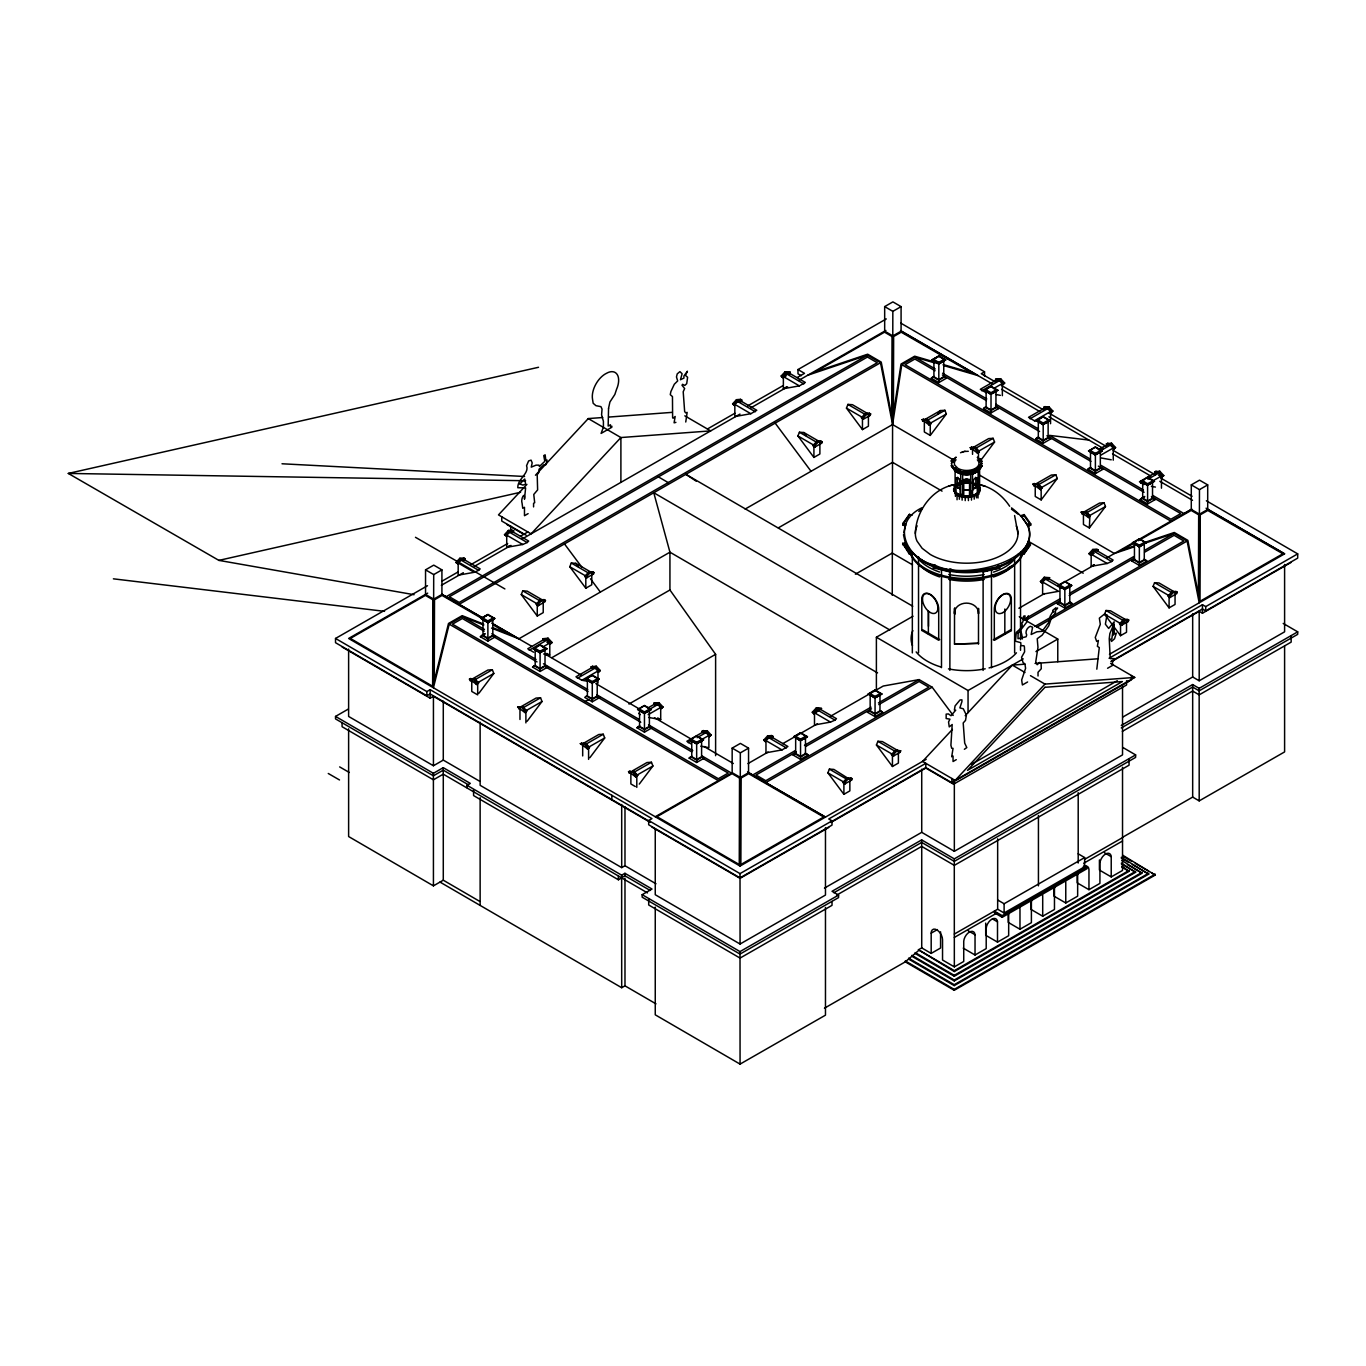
<?xml version="1.0" encoding="UTF-8"?>
<svg xmlns="http://www.w3.org/2000/svg" width="1366" height="1366" viewBox="0 0 1366 1366"><rect width="100%" height="100%" fill="white"/><g stroke="black" fill="none" stroke-linecap="round" stroke-linejoin="round"><path stroke-width="1.5" d="M978.978 477.161L978.995 472.448L978.995 473.848M487.884 641.098L487.884 638.707L482.027 635.31L480.371 636.744L487.884 641.098L495.448 636.778L493.792 635.327L487.884 638.707M540.082 671.457L540.082 669.05L534.226 665.652L532.569 667.086L540.082 671.457L547.629 667.12L545.973 665.669L540.082 669.05M592.263 701.8L592.263 699.392L586.424 695.994L584.75 697.428L592.263 701.8L599.828 697.463L598.171 696.011L592.263 699.392M644.462 732.142L644.462 729.751L638.605 726.336L636.949 727.771L644.462 732.142L652.026 727.805L650.353 726.37L644.462 729.751M696.643 762.484L696.66 760.094L690.803 756.679L689.147 758.113L696.643 762.484L704.207 758.147L702.551 756.713L696.66 760.094M427.695 593.134L348.62 638.468L740.065 866.061L740.338 752.854L732.159 748.107L740.389 743.394L748.551 748.141L748.551 772.712L825.474 817.09L765.558 782.479M800.544 759.359L800.544 756.969L794.688 753.554L793.031 754.988L800.544 759.359L808.109 755.022L806.452 753.588L800.544 756.969M875.043 716.638L875.043 714.247L869.186 710.849L867.53 712.284L875.043 716.638L882.607 712.301L880.95 710.866L875.043 714.247M938.818 382.582L938.818 380.175L932.961 376.777L931.305 378.211L938.818 382.582L946.365 378.245L944.709 376.794L938.818 380.175M990.999 412.925L991.016 410.517L985.159 407.119L983.503 408.554L990.999 412.925L998.563 408.588L996.907 407.136L991.016 410.517M1043.197 443.267L1043.197 440.876L1037.34 437.462L1035.684 438.896L1043.197 443.267L1050.761 438.93L1049.105 437.496L1043.197 440.876M1064.831 608.109L1064.831 605.719L1058.992 602.321L1057.318 603.755L1064.831 608.109L1072.395 603.789L1070.739 602.338L1064.831 605.719M1095.395 473.609L1095.395 471.219L1089.539 467.804L1087.882 469.238L1095.395 473.609L1102.943 469.272L1098.366 466.13M1139.329 565.404L1139.346 563.014L1133.49 559.599L1131.833 561.033L1139.329 565.404L1146.894 561.067L1145.237 559.633L1139.346 563.014M1147.577 503.952L1147.594 501.561L1141.737 498.146L1140.081 499.58L1147.577 503.952L1155.141 499.615L1153.485 498.18L1147.594 501.561M487.884 622.435L487.884 620.915L493.211 617.859L494.782 618.474L487.884 622.435L481.037 618.439L487.935 614.495L494.782 618.474M540.082 652.777L540.082 651.258L545.393 648.218L546.981 648.816L540.082 652.777L533.218 648.799L540.116 644.837L546.981 648.816M592.263 683.12L592.281 681.6L597.591 678.56L599.179 679.158L592.263 683.12L585.416 679.141L592.315 675.18L599.179 679.158M644.462 713.462L651.36 709.5L644.513 705.522L637.598 709.483L644.462 713.462L644.462 711.942L595.832 683.581M691.384 739.228L689.796 739.826L696.66 743.804L696.66 742.284L654.502 717.679M800.544 740.679L800.544 739.16L805.872 736.12L807.443 736.718L800.544 740.679L793.697 736.701L800.596 732.739L807.443 736.718M875.043 697.975L875.06 696.455L880.37 693.399L881.941 694.013L875.043 697.975L868.195 693.979L875.094 690.018L881.941 694.013M938.818 363.902L938.818 362.383L944.128 359.343L945.716 359.941L938.818 363.902L931.953 359.924L938.869 355.963L945.716 359.941M990.999 394.245L991.016 392.725L996.326 389.686L997.914 390.283L990.999 394.245L984.152 390.266L991.05 386.305L997.914 390.283M1043.197 424.587L1043.197 423.067L1048.525 420.028L1050.095 420.626L1043.197 424.587L1036.35 420.608L1043.248 416.647L1050.095 420.626M1071.747 585.485L1070.159 584.887L1064.848 587.926L1064.831 589.446L1071.747 585.485L1064.882 581.506L1057.984 585.468L1064.848 589.753L1064.848 605.172L1069.783 602.338L1069.783 586.919L1071.081 585.485L1064.882 581.506M1095.395 454.929L1095.395 453.41L1100.706 450.37L1102.294 450.968L1095.395 454.929L1088.531 450.951L1095.447 446.989L1102.294 450.968M1139.329 546.724L1139.346 545.205L1144.657 542.165L1146.245 542.78L1139.329 546.724L1132.482 542.746L1139.381 538.785L1146.245 542.78M1147.577 485.272L1147.594 483.752L1142.318 480.695L1140.73 481.293L1147.577 485.272L1154.492 481.327L1147.628 477.332L1141.378 481.293L1147.594 485.579L1147.594 500.998L1152.528 498.18L1152.528 482.744L1153.826 481.31L1147.628 477.639M954.493 644.069L978.5 643.318L954.493 644.069L954.527 608.331L954.493 613.675A12.038 9.835 0.3 0 1 966.479 603.123A12.038 9.835 0.3 0 1 978.483 613.727L978.517 608.382L978.483 644.12M964.055 480.047A2.886 2.356 0.3 0 0 963.747 481.31L963.747 482.591A2.886 2.356 0.3 0 1 966.616 480.047A2.886 2.356 0.3 0 1 969.501 482.591M963.747 496.2L963.747 481.31M970.885 483.274L963.815 483.257L963.833 481.976M969.501 496.2L969.587 479.381M969.587 483.274L969.518 481.31A2.886 2.356 0.3 0 0 969.211 480.064M970.731 471.799L970.611 496.217C976.007 497.48 983.093 489.831 978.773 485.647M978.978 491.419L978.978 466.216M979.593 492.05L979.593 467.326A12.926 7.462 0 0 1 969.962 474.531A12.926 7.462 0 0 1 955.449 471.031M487.935 614.495L481.037 618.439M540.116 645.213L546.332 648.816L545.017 650.25L545.017 665.669L540.082 668.503L540.082 653.085L533.884 648.799L540.116 644.837M592.315 675.555L598.513 679.158L597.215 680.592L597.215 696.011L592.281 698.846L592.281 683.427L586.065 679.141L592.315 675.18M644.513 705.898L650.711 709.5L649.396 710.935L649.396 726.353L644.462 729.188L644.462 713.769L638.264 709.483L644.513 705.522M696.694 736.24L702.892 739.843L701.595 741.277L701.595 756.713L696.66 759.53L696.66 744.111L690.445 739.826L696.694 735.864L703.558 739.843L696.66 743.804M800.596 732.739L794.346 736.701L800.544 740.987L800.544 756.405L805.479 753.571L805.479 738.152L806.794 736.718L800.596 733.115M875.094 690.342L881.292 694.013L879.977 695.448L879.977 710.866L875.06 713.701L875.06 698.265L868.844 693.979L875.094 690.018M931.953 359.924L938.869 355.963M991.05 386.612L997.248 390.283L995.951 391.718L995.951 407.136L991.016 409.971L991.016 394.552L984.801 390.266L991.05 386.305M1043.248 416.954L1049.447 420.626L1048.132 422.06L1048.132 437.479L1043.197 440.313L1043.197 424.894L1036.999 420.608L1043.248 416.647M1095.43 447.297L1101.645 450.968L1100.33 452.402L1100.33 467.838L1095.395 470.655L1095.395 455.237L1089.197 450.951L1095.447 446.989M1139.381 538.785L1145.579 542.78L1139.346 547.032L1133.131 542.746L1139.346 546.349L1139.346 562.45L1144.281 559.633L1144.281 544.214M1011.489 507.862C1070.859 552.632 968.972 583.521 934.89 565.097L933.354 567.897L934.788 567.471L934.89 565.097C905.692 559.292 890.222 522.615 922.152 507.691M980.549 464.15A13.882 8.008 0 0 1 970.219 471.868L974.573 471.629L973.565 470.86L977.356 469.887L982 465.772L980.412 468.282L978.671 467.94L970.219 471.646L970.731 472.551L958.676 471.594L951.299 465.704L952.87 468.231L955.893 468.35M959.017 471.492L962.996 471.902M962.501 472.534L958.676 471.287M955.893 471.15L959.957 473.507L959.957 470.724L961.015 471.902M960.742 471.168L960.622 496.046L961.527 496.592L962.637 496.2L962.637 471.629M1096.813 669.186L1099.288 647.604L1097.376 646.306L1098.384 640.483L1096.693 641.457L1095.259 637.461L1100.313 624.33L1099.34 618.149L1104.172 614.307L1107.006 614.854L1105.384 624.194L1108.663 628.428L1114.178 621.837L1111.839 638.895L1110.575 639.151L1111.514 641.422L1114.519 638.776L1116.329 633.124L1114.485 634.165L1113.649 624.723L1109.858 633.585L1109.243 638.725L1110.216 658.617L1114.451 658.617L1112.539 661.793L1112.539 665.413L1107.57 668.264M935.266 363.1L914.913 357.141L901.782 364.671L892.579 424.553L892.254 595.286M915.34 533.457C916.023 511.191 931.527 489.216 953.912 484.725L948.636 486.006M1027.608 681.976L1022.4 684.964L1021.666 679.995L1025.593 668.315L1024.893 663.774L1023.1 662.715L1021.563 657.251L1024.602 651.838L1024.432 646.955L1024.005 645.776L1020.983 645.589L1020.743 642.652L1015.399 641.2L1016.338 632.356L1020.743 628.394L1022.263 625.338L1021.836 623.05C1024.551 621.94 1021.7 614.837 1025.098 615.929L1024.398 619.566L1025.866 619.379L1028.41 615.827L1026.737 622.145L1018.131 633.38L1018.131 632.475L1018.012 638.707L1026.139 636.778L1026.703 634.951C1024.722 631.98 1027.198 627.472 1030.305 626.277L1032.594 627.233L1031.159 634.49L1036.845 631.809L1042.19 631.297L1049.003 621.991L1050.181 616.22L1052.657 611.917L1053.749 612.088L1052.674 610.397L1055.867 607.836L1055.611 609.219L1057.643 608.058L1055.013 611.2L1055.696 612.122L1050.813 619.737L1048.764 625.816L1042.156 635.139L1037.221 638.707L1037.972 647.364L1035.752 661.81L1037.204 664.713L1039.646 662.442L1041.114 663.722L1041.268 668.759L1038.023 672.294L1038.023 675.999M903.933 532.842L905.709 523.998L902.755 523.537L902.755 524.834L905.453 526.183L905.709 525.295L902.755 524.834L909.432 514.333L912.061 515.221M951.504 463.637L952.034 461.059L955.978 457.149M980.549 463.928L980.071 466.011L982 466.079L980.122 466.25L978.722 468.179L980.412 468.282L982 465.772M980.412 467.975L981.83 463.398M911.839 552.974L909.193 553.862L909.193 552.564L911.839 551.693L911.6 553.998L909.193 553.862L902.636 543.344L905.59 542.883L905.59 544.163C924.884 573.652 967.145 575.257 998.068 566.497C1015.928 561.409 1035.94 544.641 1027.744 524.254L1030.698 523.793L1030.698 525.09L1027.983 526.439M905.351 545.188L905.59 544.163L902.636 544.624L905.351 545.188L910.559 552.53M974.573 471.321C967.008 473.217 956.729 473.148 952 465.908L952 465.601M953.451 468.265L954.049 467.855M483.769 625.03L462.34 616.612L449.209 624.142L433.432 687.781L433.705 574.591L425.543 569.844L433.756 565.131L441.918 569.878L441.918 594.432L482.215 617.688M951.982 461.588L951.334 460.957L953.212 462.015M543.685 601.023L544.129 599.623L545.444 600.391L545 601.774L538.119 605.719L536.24 604.148L540.287 599.845L544.129 599.623M592.673 571.808L592.229 573.191L593.527 573.942L593.971 572.559L592.673 571.808L588.831 572.013L584.785 576.315L586.646 577.886L593.527 573.942M820.795 441.013L820.351 442.396L821.649 443.165L822.093 441.781L820.795 441.013L816.953 441.218L812.907 445.538L814.768 447.109L821.649 443.165M869.732 415.588L868.417 414.837L869.322 413.181L870.637 413.949L870.193 415.332L863.312 419.277L861.434 417.706L865.481 413.403L869.322 413.181M850.762 777.903L850.318 779.286L851.616 780.037L852.06 778.654L850.762 777.903L846.92 778.108L842.873 782.428L844.734 783.982L851.616 780.037M900.604 750.822L900.16 752.222L893.279 756.166L891.417 754.595L895.464 750.275L900.604 750.822L895.464 750.275M1128.282 621.428L1128.726 620.044L1127.411 619.276L1123.586 619.498L1119.539 623.801L1121.401 625.372L1128.282 621.428L1126.967 620.676M1175.511 592.844L1175.955 591.461L1177.253 592.212L1176.809 593.595L1169.928 597.54L1168.067 595.969L1172.113 591.666L1175.955 591.461M463.859 557.96L463.296 559.411L464.594 560.162L465.157 558.711L463.859 557.96L459.813 558.284L455.971 562.468L458.173 563.851L455.971 562.468M513.138 532.347L513.701 530.879L512.387 530.128L508.34 530.452L504.498 534.652L506.718 536.018L504.498 534.652M739.945 400.801L740.509 399.333L741.806 400.101L741.26 401.553L737.811 401.553L734.84 404.404L734.84 416.579L750.839 413.71L756.798 410.295L740.799 400.989M789.326 373.157L805.342 382.463L799.366 385.878L783.367 388.747L783.367 376.572L786.355 373.738L789.787 373.721L790.351 372.269L785.006 371.842L781.164 376.026L782.906 377.665L786.355 375.701M771.073 737.008L771.636 735.557L772.934 736.325L772.388 737.777L768.938 737.777L765.967 740.628L765.967 752.803L781.967 749.934L787.926 746.502L771.927 737.213M821.478 708.493L814.034 713.889L812.292 712.249L816.134 708.066L821.478 708.493L816.134 708.066M1040.858 582.343L1042.617 582.838L1040.414 581.472L1044.239 577.272L1049.6 577.698L1049.037 579.167L1045.605 579.167L1042.617 582.001L1042.617 594.176L1058.616 591.307L1042.617 582.001M1097.581 551.335L1098.127 549.883L1096.83 549.115L1092.783 549.456L1088.941 553.64L1090.7 555.279L1094.132 553.298M543.224 601.279L543.224 612.617L537.265 616.032L521.266 594.569L522.751 590.846L527.225 591.154L543.224 600.442M591.768 575.342L591.768 584.785L585.809 588.217L569.793 566.736L571.295 563.031L575.769 563.321L591.768 572.627M821.188 443.421L819.89 442.669L819.89 454.007L813.914 457.422L797.915 435.942L799.417 432.237L803.874 432.527L819.89 441.833M846.459 408.127L847.945 404.404L852.418 404.695L868.417 414L868.417 426.175L862.458 429.59L846.459 408.127L862.458 417.433L862.458 429.59M849.857 781.437L849.857 790.897L843.898 794.312L827.898 772.832L829.384 769.126L833.858 769.417L851.172 780.31M899.699 752.478L898.401 751.727L898.401 763.065L892.442 766.48L876.426 744.999L877.928 741.294L882.402 741.584L898.401 750.89M1127.821 621.701L1126.523 620.932L1126.523 632.27L1120.547 635.685L1104.548 614.222L1106.033 610.5L1110.507 610.807L1124.73 619.071M1175.05 593.1L1175.05 604.438L1169.091 607.87L1153.092 586.39L1154.577 582.684L1159.051 582.975L1175.05 592.281M934.89 566.378L933.354 567.897L949.302 571.756L950.104 568.768L949.865 670.365M476.836 684.571L473.456 679.483L469.443 679.141L476.836 684.571L478.595 682.932L474.77 678.731L469.443 679.141M525.039 712.591L526.781 710.969L522.973 706.751L517.646 707.161L525.039 712.591L526.781 710.969M587.739 749.046L584.375 743.975L580.345 743.616L587.739 749.046L589.497 747.424L585.69 743.206L580.345 743.616M635.941 777.066L632.578 771.995L628.548 771.636L635.941 777.066L637.7 775.444L633.892 771.244L628.548 771.636M929.392 425.099L926.028 420.011L922.016 419.669L929.392 425.099L931.151 423.477L927.343 419.26L922.016 419.669M977.595 453.119L979.354 451.497L975.546 447.28L970.219 447.689L977.595 453.119L979.354 451.497M1040.311 489.574L1036.948 484.503L1032.918 484.145L1040.311 489.574L1042.07 487.952L1038.245 483.752L1032.918 484.145M1088.514 517.594L1090.256 515.972L1086.448 511.772L1081.121 512.182L1088.514 517.594L1090.256 515.972M960.639 495.892L954.083 491.436M546.827 642.088L550.242 644.086L550.788 643.266L546.776 638.947L542.968 638.725L543.412 640.108L546.827 640.125L549.781 642.976L549.781 655.151L543.736 654.058M550.242 644.086L552.103 642.515L548.09 638.195L542.968 638.725M591.171 666.745L596.293 666.215L600.306 670.535L598.445 672.106L598.991 671.287L594.978 666.967L591.171 666.745L591.615 668.128L595.03 668.145L597.984 670.996L597.984 683.171M598.445 672.106L600.306 670.535M653.87 703.2L658.993 702.67L663.022 706.99L661.144 708.561L661.707 707.759L657.678 703.422L653.87 703.2L654.314 704.583L657.729 704.6L660.7 707.468L660.7 719.626L648.611 717.44M661.144 708.561L663.022 706.99M702.073 731.22L707.195 730.69L711.225 735.028L709.347 736.581L709.91 735.779L705.88 731.442L702.073 731.22L702.517 732.603L705.932 732.637L708.886 735.489L708.886 747.663L700.826 746.195M709.347 736.581L711.225 735.028M995.541 379.253L1000.663 378.724L1004.676 383.043L1002.815 384.614L1003.361 383.795L999.349 379.475L995.541 379.253L995.968 380.636L999.4 380.653L1002.354 383.505L1002.354 395.679M1002.815 384.614L1004.676 383.043M1043.726 407.273L1048.866 406.744L1052.879 411.064L1051 412.634L1051.564 411.815L1047.551 407.495L1043.726 407.273L1044.17 408.656L1047.585 408.673L1050.556 411.542L1050.556 423.699M1051 412.634L1052.879 411.064M1106.443 443.728L1111.565 443.199L1115.578 447.536L1113.717 449.09L1114.263 448.287L1110.251 443.95L1106.443 443.728L1106.887 445.111L1110.302 445.145L1113.256 447.997L1113.256 460.171M1113.717 449.09L1115.578 447.536M1158.505 475.129L1161.92 477.11L1162.466 476.307L1158.453 471.97L1154.646 471.748L1155.09 473.148L1158.505 473.165L1161.459 476.017L1161.459 488.191M1161.92 477.11L1163.781 475.556L1159.768 471.219L1154.646 471.748M951.402 569.144L949.302 571.756L950.104 570.049L950.002 571.159L934.788 567.471M902.755 523.537L909.432 514.333M951.334 460.957C951.812 457.917 954.646 459.932 952.922 458.737M954.663 459.864L952.922 459.061L951.334 461.264L955.978 457.456M1022.571 552.752L1030.579 543.6L1027.625 543.139L1027.881 545.427M1018.438 553.828L1023.902 554.084L1030.579 543.6M478.937 693.245L493.809 673.472L492.341 669.767L487.884 670.04L471.765 679.278L471.765 691.452L477.69 694.884L477.69 682.71L474.736 679.858L492.341 669.767M527.122 721.265L542.012 701.509L540.543 697.787L536.087 698.06L519.968 707.298M589.839 757.72L604.711 737.964L603.26 734.242L598.786 734.515L582.684 743.753M639.271 784.101L652.914 765.985L651.445 762.262L646.989 762.535L632.663 770.748M937.981 413.864L940.457 410.568L944.913 410.295L946.365 414L930.263 435.413L924.338 431.98L924.338 420.643L923.023 421.394M979.695 461.793L994.568 442.038L993.116 438.315L988.66 438.588L972.541 447.826M1033.925 485.869L1035.24 485.118L1035.24 496.456L1041.165 499.905L1057.284 478.493L1055.816 474.77L1051.359 475.044L1035.24 484.281M1081.667 513.633L1083.443 513.138L1083.443 524.476L1089.368 527.925L1105.487 506.513L1104.018 502.79L1099.562 503.064L1083.443 512.301L1086.414 512.899L1089.368 515.75L1105.487 506.513M465.157 558.711L461.11 559.035L457.269 563.236L457.712 564.107M513.701 530.879L509.655 531.22L505.813 535.404L506.257 536.292M492.819 619.908L494.133 618.474L487.935 614.871L481.686 618.457L487.884 622.742L487.884 638.161L492.819 635.327L492.819 619.908L487.884 622.742L481.686 618.457M732.62 403.858L734.379 405.497L732.62 403.858L736.462 399.675L740.509 399.333M741.806 400.101L737.76 400.426L733.935 404.626L734.379 405.497M782.906 377.665L782.462 376.794L786.304 372.594L790.351 372.269M938.852 356.338L932.619 359.924L938.818 364.21L945.067 359.941L938.852 356.27M763.748 740.082L765.506 741.721L763.748 740.082L767.59 735.898L771.636 735.557M772.934 736.325L768.887 736.65L765.062 740.833L765.506 741.721M817.431 708.817L813.59 713.018L814.034 713.889M1042.156 583.111L1041.712 582.223L1045.553 578.04L1049.6 577.698M1098.127 549.883L1094.081 550.208L1090.256 554.391L1090.7 555.279M526.917 484.384L498.488 514.897L531.101 533.85L620.898 437.547L710.679 430.888L684.81 415.845M535.455 475.231L588.268 418.577L602.73 417.518M952.409 729.41L922.545 761.425L955.158 780.396L1134.753 677.434L1110.609 663.398M965.199 715.682L1012.343 665.122L1024.722 664.2M955.158 780.396L1044.956 684.093L1134.753 677.434M545.444 600.391L541.602 600.596L537.555 604.916L538.119 605.719M584.785 576.315L586.082 577.084L590.129 572.764L593.971 572.559M822.093 441.781L818.251 441.986L814.204 446.289L814.768 447.109M861.434 417.706L862.749 418.474L866.795 414.154L870.637 413.949M852.06 778.654L848.235 778.859L844.188 783.179L844.734 783.982M891.417 754.595L892.715 755.347L896.762 751.044M1128.726 620.044L1124.884 620.249L1120.837 624.569L1121.401 625.372M1177.253 592.212L1173.428 592.417L1169.381 596.737L1169.928 597.54M962.125 500.144L962.125 496.541L971.482 496.49L978.005 492.614M478.646 570.339L480.149 568.905L464.133 559.599L461.162 560.18L458.173 563.014L458.173 575.188L474.173 572.32L478.646 570.339L461.162 560.18M527.191 542.524L528.676 541.073L512.677 531.767L509.689 532.347L506.718 535.182L506.718 547.356L522.717 544.488L527.191 542.524L509.689 532.347M834.967 720.121L836.47 718.687L820.454 709.381L817.483 709.944L814.495 712.796L814.495 724.97L830.494 722.102L834.967 720.121L817.483 709.944M1111.634 561.511L1113.119 560.06L1097.12 550.771L1094.132 551.335L1091.161 554.186L1091.161 566.344L1107.16 563.492L1111.634 561.511L1094.132 551.335M585.809 588.217L585.809 576.042L588.78 573.191L571.295 563.031M813.914 457.422L813.914 445.248L816.902 442.413L799.417 432.237M862.458 417.433L865.446 414.581L868.417 414M843.898 794.312L843.898 782.137L846.886 779.286L849.857 778.722M1120.547 635.685L1120.547 623.528L1123.535 620.676L1106.033 610.5M1169.091 607.87L1169.091 595.696L1172.079 592.844L1154.577 582.684M918.789 511.482L922.152 508.972M979.763 467.77L974.231 471.526M981.83 463.706C980.378 458.105 981.13 460.325 977.424 457.2M1191.852 509.108L1184.015 513.599L1152.682 495.38M901.082 331.204L892.835 335.916L884.673 331.17L884.673 306.599L892.903 301.886L901.082 306.633L901.082 331.204L977.971 375.582L943.394 365.473M528.113 513.633L524.476 515.716L524.476 507.298L522.751 508.289L522.068 503.132C520.412 498.863 525.329 490.531 524.476 499.188L525.62 487.918L517.799 487.713C517.407 479.005 529.496 473.524 526.559 465.738L528.608 460.94L531.067 460.137L532.194 462.852L531.254 467.121L536.087 465.14L539.007 465.157L539.399 466.472L544.812 461.332L543.753 455.612L545.136 454.81L545.837 460.342L547.015 459.949L546.161 464.525L543.788 464.816L538.972 469.323L539.16 471.816L537.197 474.736L537.623 489.916L533.764 494.458L534.687 502.671L533.577 503.303L533.577 506.906M433.705 574.591L441.918 569.878M884.673 306.599L892.835 311.363L901.082 306.633M781.608 376.914L783.367 377.409M801.244 375.701L797.983 373.806L797.983 369.554L886.278 318.927M650.148 821.82L430.153 693.928L426.858 695.806L335.524 642.703L335.524 638.451L427.507 585.724M441.764 581.318L458.242 571.859M471.065 564.517L507.691 543.514M520.514 536.155L527.839 531.955M707.417 428.992L734.891 413.249M747.714 405.89L782.513 385.946M797.181 377.545L804.506 373.345L797.983 369.554M506.718 547.356L509.689 545.649M783.367 388.747L786.355 387.039M441.355 585.314L463.33 572.713M474.326 566.412L510.952 545.41M521.949 539.109L739.996 414.086M750.976 407.785L787.619 386.783M798.598 380.482L885.902 330.435M441.918 594.432L433.705 599.145L425.543 594.398L425.543 569.844M953.075 459.727L892.579 424.553L880.507 362.741L867.461 355.16L446.101 596.737L441.85 594.21M880.507 362.741L459.147 604.318L445.367 596.327M487.884 622.059L494.133 618.474M932.619 359.924L938.818 363.527L945.067 359.941M468.521 784.852L443.25 770.151L433.398 775.803L335.524 718.909L335.524 716.416L348.296 709.091M482.027 635.31L484.981 633.619M480.371 636.744L484.913 634.131M931.305 378.211L934.327 376.47M585.348 577.135L587.107 577.63M933.917 361.358L933.917 376.777L938.818 379.628L943.752 376.794L943.752 361.375M335.524 638.451L426.858 691.555L430.153 689.676L651.958 818.627L648.679 820.505L648.679 824.774L740.013 877.877L831.996 825.132L831.996 820.881L828.735 818.985L925.807 763.338L925.807 767.59L951.897 782.752L1131.475 679.79L1131.475 675.538M491.572 628.104L518.841 638.827L669.938 552.188L877.553 672.892M745.136 509.074L892.579 424.553L892.835 311.363M984.545 376.077L984.545 371.808L981.266 373.703L995.934 382.224M342.081 646.972L430.153 698.18L433.432 696.301L649.772 822.076M924.338 419.806L940.457 410.568M470.006 680.592L471.765 680.114L470.45 680.866M922.562 421.121L923.877 420.369L923.331 418.918M473.456 679.483L474.77 678.731M926.028 420.011L927.343 419.26M543.856 639.544L527.754 648.782L533.662 652.214M996.429 380.072L980.31 389.31L986.235 392.759M543.412 640.108L544.727 639.356M944.913 410.295L927.292 420.387L930.263 423.255L930.263 435.413M546.776 638.947L548.09 638.195M999.349 379.475L1000.663 378.724M529.205 650.233L546.827 640.125M981.778 390.761L999.4 380.653M477.69 682.71L493.809 673.472M930.263 423.255L946.365 414M476.375 684.298L478.595 682.932M928.948 424.826L931.151 423.477M542.626 647.091L549.781 642.976M993.406 388.644L1002.354 383.505M549.781 643.813L552.103 642.515M533.884 648.799L540.082 652.402L546.332 648.816M984.801 390.266L991.016 393.869L997.248 390.283M545.017 650.25L540.082 652.402M995.951 391.718L991.016 393.869M532.569 667.086L535.592 665.344M983.503 408.554L986.525 406.812M552.018 657.592L669.938 589.992L669.938 552.188L653.768 492.733L889.864 629.999M778.33 527.857L892.579 462.34L942.062 491.128M970.765 449.141L972.08 448.39L971.533 446.938M518.653 708.886L519.968 708.134L519.968 719.472M971.226 449.414L972.541 448.663L972.541 454.332M517.646 707.161L522.973 706.751M970.219 447.689L975.546 447.28M592.059 667.564L575.957 676.802L581.865 680.251L587.909 681.344M1044.631 408.093L1028.513 417.33L1034.438 420.779L1038.467 421.513M522.922 707.878L540.543 697.787M993.116 438.315L975.495 448.424L978.466 451.275L978.466 457.764M594.978 666.967L596.293 666.215M1047.551 407.495L1048.866 406.744M577.408 678.253L595.03 668.145M1029.981 418.781L1047.585 408.673M542.012 701.509L525.893 710.747L525.893 722.904M978.466 451.275L994.568 442.038M524.578 712.318L526.354 711.84M977.151 452.863L978.91 452.368M581.865 680.251L597.984 670.996M1034.438 420.779L1050.556 411.542M348.62 649.089L348.62 716.45L433.432 765.745L443.284 760.094L479.756 781.301M335.524 716.416L433.398 773.31L443.25 767.658L470.314 783.401L467.035 785.279L467.035 787.772M586.065 679.141L592.263 682.744L598.513 679.158M1036.999 420.608L1043.197 424.211L1049.447 420.626M597.215 680.592L592.263 682.744M1048.132 422.06L1043.197 424.211M955.893 486.603L956.132 492.785L960.196 495.141L960.196 488.823L955.893 486.603L955.893 479.312L957.481 478.407A2.886 1.656 60.2 0 1 957.686 477.28M647.501 892.903L443.267 774.163L433.415 779.815L342.081 726.712L342.081 722.819M972.507 495.756L972.507 471.202L973.309 470.741L973.309 473.541L977.39 471.185L977.39 468.401L979.2 467.872M959.957 488.96L959.957 481.669L961.527 480.764M1035.684 438.896L1038.706 437.171M957.31 484.435L960.827 482.42M957.549 484.571L960.264 483.001L960.264 478.8M956.593 486.655L961.596 483.786L960.025 482.864M585.399 701.441L588.695 699.546M959.957 495.277L961.527 494.372M973.07 488.857C983.896 483.342 966.974 489.813 973.309 495.312M628.941 704.036L715.613 654.331L669.938 589.992M855.372 574.215L892.254 553.059L912.471 564.807M1033.481 485.613L1034.796 484.845L1034.233 483.393M584.375 743.975L585.69 743.206M1036.948 484.503L1038.245 483.752M647.604 708.134L654.775 704.019M1098.384 449.687L1107.348 444.548M654.314 704.583L655.629 703.832M603.26 734.242L585.638 744.35L588.592 747.202L588.592 759.376M1055.816 474.77L1038.211 484.879L1041.165 487.73L1041.165 499.905M657.678 703.422L658.993 702.67M1110.251 443.95L1111.565 443.199M644.462 711.942L649.789 708.903L651.36 709.5M648.918 709.654L657.729 704.6M1099.732 451.19L1110.302 445.145M638.264 709.483L644.462 713.086L650.711 709.5M1089.197 450.951L1095.395 454.554L1101.645 450.968M649.396 710.935L644.462 713.086M1100.33 452.402L1095.395 454.554M588.592 747.202L604.711 737.964M1041.165 487.73L1057.284 478.493M587.278 748.79L589.497 747.424M1039.85 489.318L1042.07 487.952M648.15 714.657L660.7 707.468M1100.723 455.185L1113.256 447.997M636.949 727.771L639.971 726.046M1087.882 469.238L1090.905 467.514M1095.395 471.219L1101.286 467.838M629.111 773.105L630.426 772.353L629.863 770.885M348.62 728.829L348.62 836.538L433.432 885.851L443.284 880.199L479.756 901.406M629.555 773.361L630.87 772.61M1082.128 513.889L1083.443 513.138M632.578 771.995L633.892 771.244M1081.121 512.182L1086.448 511.772M702.978 732.039L686.859 741.277L691.281 744.06M1155.534 472.568L1139.432 481.805L1143.854 484.589M651.445 762.262L633.841 772.371L636.795 775.222L636.795 787.397M1086.414 512.899L1104.018 502.79M705.88 731.442L707.195 730.69M1158.453 471.97L1159.768 471.219M688.31 742.728L691.845 740.714M697.121 737.674L705.932 732.637M1140.883 483.257L1144.401 481.242M1147.935 479.227L1158.505 473.165M876.391 689.779L876.391 637.222L913.017 616.22M636.795 775.222L652.914 765.985M635.48 776.81L637.7 775.444M696.66 742.284L708.886 735.489M1147.594 483.752L1161.459 476.017M690.445 739.826L696.66 743.428L702.892 739.843M1141.378 481.293L1147.577 484.896L1153.826 481.31M1161.459 476.854L1163.781 475.556M701.595 741.277L696.66 743.428M1152.528 482.744L1147.577 484.896M994.311 575.957L997.726 574.01M1007.937 568.154L1011.352 566.19M1141.737 498.146L1144.674 496.456M689.147 758.113L692.169 756.388M1140.081 499.58L1144.606 496.985M921.794 630.426L938.698 640.261L938.698 609.868A12.038 6.932 60.2 0 0 930.246 594.364A12.038 6.932 60.2 0 0 921.794 600.033L921.794 630.426L922.784 629.863L939.688 639.681M1207.698 509.467L1199.468 514.197L1191.289 509.433L1191.289 484.879L1199.519 480.149L1207.698 484.896L1207.698 509.467L1284.603 553.845L1109.448 654.28M740.338 752.854L748.551 748.141M1191.289 484.879L1199.468 489.626L1207.698 484.896M1091.161 566.344L1094.132 564.636M655.253 816.748L732.159 772.678L740.338 777.425L748.551 772.712M747.97 763.594L768.068 752.068M782.701 743.685L817.431 723.758M830.221 716.433L883.239 686.039L919.113 679.602L932.158 687.2L953.195 715.425M1018.882 608.263L1044.597 593.527M1064.848 605.172L1059.948 602.321L1059.948 586.902L1058.633 585.468L1094.183 565.097M1107.041 557.721L1191.289 509.433M1134.736 542.763L1121.998 550.071L1134.07 546.007M1138.39 540.68L1191.169 510.44L1198.665 514.794L1198.426 594.5L1187.857 540.355L1174.299 532.484L1144.127 542.626M794.346 736.701L800.544 740.304L806.794 736.718M868.844 693.979L875.043 697.599L881.292 694.013M1058.633 585.468L1064.831 589.07L1071.081 585.485M1139.346 546.349L1145.579 542.78M805.479 738.152L800.544 740.304M879.977 695.448L875.043 697.599M1069.783 586.919L1064.831 589.07M795.251 750.617L752.717 775L747.561 771.91M804.489 745.324L871.047 707.161M878.44 702.927L919.113 679.602M1023.544 619.737L1060.255 598.684M1069.441 593.425L1133.695 556.594M1144.708 550.276L1174.077 533.423L1187.122 541.021L1199.194 602.816L1199.468 489.626M796.31 751.898L755.996 775.017L765.78 780.703L928.897 687.183L919.113 681.497L878.782 704.6M805.479 746.639L871.457 708.817M1026.839 619.72L1059.965 600.733M1069.168 595.456L1133.575 558.523M1144.623 552.188L1174.077 535.318L1183.861 541.004L1034.796 626.482M993.338 639.8L1010.362 630.033L1011.352 630.597L994.311 640.364L994.311 609.97A12.038 6.967 -59.8 0 1 1002.832 594.517A12.038 6.967 -59.8 0 1 1011.352 600.203L1011.352 630.597M793.031 754.988L796.054 753.264M867.53 712.284L870.569 710.542M1057.318 603.755L1060.358 602.013M1131.833 561.033L1134.856 559.309M932.158 687.2L765.78 782.598L752 774.59M1036.589 627.318L1187.122 541.021M480.132 722.17L480.132 785.313L621.701 867.615L624.979 865.737L655.987 883.768M467.035 785.279L621.65 875.179L624.945 873.301L652.009 889.044L642.157 894.679L642.157 897.189L740.013 954.083L838.57 897.582L838.57 895.089L832.031 891.298L921.674 839.902L954.288 858.873L954.339 966.872L963.73 961.476L963.73 941.225A8.008 4.627 -59.8 0 1 969.382 932.09A8.008 4.627 -59.8 0 1 975.034 934.737L975.034 955.005L986.201 948.602L986.201 928.334A8.008 4.627 -59.8 0 1 991.853 919.198A8.008 4.627 -59.8 0 1 997.504 921.862L997.504 942.113L1008.671 935.71L1008.671 915.459A8.008 4.627 -59.8 0 1 1009.594 911.942M621.65 877.672L624.945 875.794L650.199 890.478M473.575 789.736L473.575 795.575L618.405 879.789L621.701 877.894M876.391 637.222L968.05 690.513L1023.236 658.873M1035.957 651.582L1057.779 639.066L1057.779 661.759M891.981 755.398L893.74 755.893M1120.086 624.621L1125.021 621.786M740.065 866.061L926.182 759.342M1109.055 658.275L1202.456 604.711L1205.717 606.606L1205.717 610.858L1297.7 558.131L1297.7 553.879L1206.366 500.776M648.679 820.505L740.013 873.608L831.996 820.881M1205.717 606.606L1297.7 553.879M830.562 822.195L925.807 767.59M1110.882 661.468L1202.456 608.963L1205.717 610.858M830.972 822.452L925.824 768.068L953.553 784.186L1126.574 684.981L1126.574 680.729L1128.196 681.685M1111.617 661.537L1199.194 611.336L1202.456 613.232L1291.16 562.382M828.735 827.489L740.048 878.338L651.958 827.147M956.268 759.667L953.041 761.528L953.041 756.03L951.709 756.781L953.041 748.363L951.675 748.244L950.907 745.238L952.187 724.526L949.25 726.917L948.55 721.965L949.968 719.165L946.16 718.516L946.16 714.128L948.397 713.923L951.009 715.733L955.705 710.2L954.39 710.081L955.073 705.915L960.025 699.955L961.937 699.853L961.937 701.595L959.871 707.895L963.269 708.766L966.394 715.135L965.523 720.377L963.201 722.955L964.686 743.087L966.804 747.578L964.362 749.285M971.619 764.26L1117.303 680.729M440.006 882.077L621.701 987.72L624.979 985.842L655.987 1003.856M824.449 888.105L921.726 832.338L954.339 851.308L1122.528 754.886L1122.528 685.425M1122.937 716.979L1192.672 676.99L1199.194 680.78L1284.603 631.826L1284.603 564.465M655.253 829.469L655.253 894.713L740.065 944.026L825.474 895.054L825.474 827.711M1121.281 725.448L1192.638 684.554L1199.16 688.344L1199.194 800.886L1284.603 751.915L1284.603 646.323M833.875 892.732L921.674 842.395L954.288 861.365L1135.624 757.396L1135.624 754.903L1122.937 747.526M1121.281 727.941L1192.638 687.047L1199.16 690.837L1297.7 634.336L1297.7 631.843L1283.203 623.425M836.59 895.191L921.691 846.408L954.322 865.361L1129.067 765.182L1129.067 759.342M1122.357 731.356L1192.655 691.059L1199.177 694.85L1291.16 642.122L1291.16 636.283M642.157 894.679L740.013 951.59L838.57 895.089M1199.16 688.344L1297.7 631.843M954.288 858.873L1135.624 754.903M940.576 931.817L940.576 948.021L931.185 953.4L931.185 933.149L937.452 929.563M1121.896 866.283L1129.067 871.354L954.322 971.55L918.43 949.78L921.726 947.902L931.185 953.4M1121.384 863.107L1135.624 872.276L954.288 976.246L915.152 953.485L918.43 950.685M1121.879 860.512L1142.164 873.198L954.271 980.925L911.856 956.268L915.152 953.485M1121.315 857.285L1148.704 874.12L954.253 985.62L908.578 959.069L911.856 956.268M997.658 899.989L1004.112 903.746L1084.655 857.575L1084.655 866.795L1004.112 912.983L997.658 909.227L997.658 838.861M1122.63 855.167L1155.26 875.043L954.219 990.299L905.299 961.852L908.578 959.069M824.449 1008.193L905.299 961.852M1122.869 837.119L1192.672 797.095L1199.194 800.886M954.339 934.054L997.658 909.227M1084.672 859.334L1122.528 837.631M954.339 937.435L996.838 913.051M1083.716 863.261L1122.528 841.012M655.253 907.109L655.253 1014.818L740.065 1064.114L825.474 1015.16L825.474 907.451M1002.217 915.647L1087.097 866.983L1087.097 868.639L1002.217 917.303L994.38 912.761L994.38 911.105L1002.217 915.647L1002.217 917.303M1008.176 914.281L1008.176 922.374L1019.975 929.239L1031.398 922.682L1031.398 902.431A8.008 4.627 -59.8 0 1 1032.337 898.896M1030.903 899.221L1030.903 909.346L1042.702 916.21L1054.467 909.466L1054.467 889.198A8.008 4.627 -59.8 0 1 1055.389 885.68M1053.954 885.988L1053.954 896.13L1065.77 902.977L1077.654 896.164L1077.654 875.913A8.008 4.627 -59.8 0 1 1077.962 874.172M1077.142 872.703L1077.142 882.829L1088.958 889.693L1099.92 883.392L1099.92 863.141A8.008 4.627 -59.8 0 1 1105.572 854.006A8.008 4.627 -59.8 0 1 1111.224 856.67L1111.224 876.921L1122.528 870.449L1122.528 767.299M918.43 949.78L954.322 970.645L1129.067 870.449M915.152 952.58L954.288 975.341L1135.624 871.371M911.856 955.363L954.271 980.02L1142.164 872.293M908.578 958.164L954.253 984.715L1148.704 873.216M905.299 960.947L954.219 989.394L1155.26 874.138M954.083 485.715L954.117 486.689M978.705 459.915L980.464 459.113M981.386 461.657C982.632 461.52 979.029 459.283 977.424 457.508M960.537 452.744L963.611 451.634M984.152 390.266L985.74 389.651L991.016 392.725M1036.35 420.608L1037.921 420.011L1043.197 423.067M533.218 648.799L534.806 648.184L540.082 651.258M1088.531 450.951L1090.119 450.353L1095.395 453.41M585.416 679.141L586.987 678.526L592.281 681.6M637.598 709.483L639.186 708.886M1132.482 542.746L1134.07 542.148L1139.346 545.205M1057.984 585.468L1059.555 584.853M868.195 693.979L869.766 693.382L875.06 696.455M793.697 736.701L795.268 736.103L800.544 739.16M807.767 375.24L867.461 355.16M1134.292 546.81L1114.383 553.503L978.739 474.634M1144.23 543.463L1174.077 533.423M1024.141 514.572L1021.495 515.443L1021.495 516.724L1024.141 515.853L1024.141 514.572L1030.698 523.793M675.897 422.367L674.087 422.828L675.163 416.493L673.079 418.303L672.618 417.501L672.465 396.601L670.262 394.654L670.894 391.53L674.309 384.239L677.673 380.926L676.477 376.948L677.212 373.908L679.909 371.62L682.112 373.738L680.456 379.748L683.922 378.075L683.922 376.009L687.405 371.211L685.459 375.411L687.61 377.272L686.705 383.675L684.793 385.434L682.573 384.307L682.027 385.263L684.639 388.559L683.205 391.752L684.656 411.559L685.732 412.908L687.149 412.378L685.749 422.009M964.447 451.446L968.289 451.292M962.33 451.941L965.096 451.292M983.588 570.544L982.803 568.837L983.588 571.825L983.588 570.544L999.588 566.753L999.588 568.034L983.588 571.825L981.539 569.212M999.588 566.753L998.068 565.217L999.588 568.034L982.905 571.21L982.803 570.117M414.069 594.705L218.884 560.384L68.3 473.439L538.528 367.283M218.884 560.384L520.583 492.255M608.929 417.057L671.731 412.395M1035.052 663.449L1097.905 658.788M978.654 481.139L978.637 484.469M963.833 482.164L970.697 481.993M963.747 495.995L969.501 496.012M962.637 496.2L970.611 496.217M68.3 473.439L525.637 480.73M951.948 466.147L953.246 465.943M282.011 463.774L524.578 476.495M1088.89 440.057L1049.464 435.378L1090.017 458.942M113.395 578.825L384.512 611.336M1027.625 544.419L1030.579 544.88L1023.902 554.084L1021.273 553.196L1021.273 551.915L1023.902 552.803M996.309 394.586L1000.339 395.32M1101.167 457.969L1111.241 459.796M1151.384 486.347L1155.414 487.081M977.936 484.401C991.084 486.484 1002.456 495.312 1009.645 506.24M933.354 566.617L949.302 570.476M979.576 484.776L984.92 486.074M935.027 362.144L914.691 356.202L901.031 364.039L893.415 413.659L893.637 336.531L901.201 332.194L971.653 372.85L943.172 364.534M952.034 461.366L953.263 461.793M970.919 471.919L972.507 471.202M1152.904 480.712L1154.492 481.327M701.97 739.245L703.558 739.843M483.615 624.091L462.152 615.656L448.492 623.477L434.251 680.951L434.508 599.759L442.055 595.439L483.649 619.447M493.365 627.916L508.972 634.046L492.699 624.655M955.432 496.37L955.432 492.767L959.342 495.636L959.342 499.256M415.469 537.299L504.891 588.934M493.024 623.92L531.681 646.272M339.656 766.907L349.303 772.473M328.267 773.48L339.519 779.969M458.942 604.199L487.884 620.915M491.709 623.135L518.841 638.827M900.86 323.161L984.545 371.808M1108.646 444.633L1107.758 442.977M1001.432 385.417L1043.59 409.937M1049.088 413.13L1105.914 446.17M1113.256 450.439L1155.414 474.958M1160.912 478.151L1192.074 496.268M900.535 330.555L992.519 384.034M1001.62 389.327L1039.799 411.525M1048.883 416.801L1103.438 448.526M1112.522 453.802L1150.701 476M1159.802 481.293L1192.518 500.315M1206.076 508.203L1284.603 553.845M937.418 352.462L941.072 354.597M946.553 357.772L950.207 359.907M962.996 367.334L966.65 369.452M1230.595 522.922L1234.266 525.056M1247.124 532.518L1250.778 534.652M933.541 359.309L938.818 362.383M914.913 357.141L935.198 368.94M942.557 373.225L986.798 398.94M996.019 404.302L1038.416 428.941M1101.081 465.379L1143.479 490.018M935.078 370.749L914.896 359.036L905.043 364.688L1170.901 519.251L1180.753 513.599L1151.418 496.541M942.403 375.018L986.406 400.597M995.575 405.924L1039.577 431.519M1046.919 435.771L1090.922 461.366M1100.091 466.694L1144.093 492.272M943.377 376.487L946.365 378.245M995.558 406.846L998.563 408.588M1047.756 437.188L1050.761 438.93M1099.937 467.531L1102.943 469.272M1152.136 497.873L1155.141 499.615M991.016 409.971L986.115 407.119L986.115 391.701M1043.197 440.313L1038.314 437.462L1038.314 422.043M1095.395 470.655L1090.495 467.804L1090.495 452.385M1147.594 500.998L1142.693 498.146L1142.693 482.727M901.782 364.671L1170.884 521.129M1089.829 516.843L1089.368 527.925M1143.888 559.326L1146.894 561.067M1139.346 562.45L1134.446 559.616L1134.446 544.18M868.878 414.581L870.193 415.332M865.481 413.403L866.795 414.154M1172.113 591.666L1173.428 592.417M977.39 486.655L977.39 479.364L975.819 478.441A2.886 1.673 -59.8 0 0 975.597 477.315M847.945 404.404L865.446 414.581M1092.783 549.456L1094.081 550.208M788.489 372.969L789.787 373.721M785.006 371.842L786.304 372.594M1153.092 586.39L1169.091 595.696M786.355 373.738L803.84 383.897M973.377 482.898L976.058 484.452M1168.067 595.969L1170.389 597.284M973.138 483.035L975.819 484.589M973.138 484.589L975.836 486.142M1091.161 554.186L1107.16 563.492M1088.941 553.64L1091.161 555.006M783.367 376.572L799.366 385.878M781.164 376.026L782.462 376.794M977.39 492.955L977.151 486.518M956.132 486.467L960.196 488.823M1028.222 541.209L1083.221 573.191M816.953 441.218L818.251 441.986M1123.586 619.498L1124.884 620.249M1048.576 578.586L1064.848 587.926M1044.239 577.272L1045.553 578.04M1045.605 579.167L1061.348 588.319M736.462 399.675L737.76 400.426M797.915 435.942L813.914 445.248M1104.548 614.222L1120.547 623.528M737.811 401.553L755.313 411.729M812.907 445.538L815.229 446.836M1119.539 623.801L1121.862 625.116M1040.414 581.472L1041.712 582.223M734.84 404.404L750.839 413.71M1069.39 602.03L1072.395 603.789M1019.275 616.681L1057.779 639.066M912.744 606.231L685.886 474.326L696.301 481.242M588.268 418.577L620.898 437.547L620.898 482.369M1012.343 665.122L1025.012 672.499M1030.459 675.658L1044.956 684.093M658.395 476.888L668.196 482.591M879.602 710.559L882.607 712.301M1122.63 856.072L1131.697 861.348M1135.317 863.449L1148.003 870.825M1151.64 872.942L1155.26 875.043M875.06 713.701L870.159 710.849L870.159 695.431M1121.315 858.19L1128.623 862.441M1132.277 864.558L1148.704 874.12M1127.411 864.627L1140.32 872.14M1104.479 852.743L1111.224 856.67M1121.384 864.012L1135.624 872.276M1121.896 867.188L1129.067 871.354M1078.201 853.818L1084.655 857.575M526.098 535.199L501.749 521.044L501.749 516.792M591.768 573.447L593.066 574.215M588.831 572.013L590.129 572.764M506.666 524.356L524.134 534.516M877.928 741.294L895.413 751.471M1111.224 876.921L1099.425 870.057L1099.425 859.931M508.34 530.452L509.655 531.22M1083.972 865.156L1087.097 866.983M569.793 566.736L585.809 576.042M876.426 744.999L892.442 754.305L892.442 766.48M814.495 712.796L830.494 722.102M812.292 712.249L814.495 713.633M506.718 535.182L522.717 544.488M805.103 753.281L808.109 755.022M540.287 599.845L541.602 600.596M846.92 778.108L848.235 778.859M522.751 590.846L540.253 601.023M829.384 769.126L846.886 779.286M767.59 735.898L768.887 736.65M459.813 558.284L461.11 559.035M768.938 737.777L786.44 747.953M800.544 756.405L795.661 753.554L795.661 738.135M521.266 594.569L537.265 603.874L537.265 616.032M827.898 772.832L843.898 782.137M536.24 604.148L538.563 605.462M842.873 782.428L845.195 783.725M765.967 740.628L781.967 749.934M458.173 563.014L474.173 572.32M546.827 653.426L549.781 655.151M657.729 717.918L660.7 719.626M544.505 653.733L581.165 675.06M703.985 746.468L733.32 763.509M992.45 918.925L997.504 921.862M462.34 616.612L484.469 629.47M491.828 633.756L536.07 659.471M543.446 663.756L587.687 689.489M596.908 694.85L639.288 719.489M648.509 724.851L692.75 750.566M701.97 755.927L731.459 773.071M484.179 631.194L462.34 618.491L452.47 624.16L718.328 778.722L728.198 773.071L702.705 758.25M493.297 636.488L536.992 661.895M546.093 667.189L587.978 691.538M597.079 696.848L640.791 722.255M649.892 727.549L691.777 751.898M487.884 638.161L483.001 635.31L483.001 619.891M540.082 668.503L535.182 665.652L535.182 650.233M592.281 698.846L587.38 695.994L587.38 680.575M644.462 729.188L639.561 726.336L639.561 710.918M696.66 759.53L691.759 756.679L691.759 741.26M997.504 942.113L985.706 935.266L985.706 923.109M449.209 624.142L718.311 780.601M968.289 930.827L975.034 934.737M963.235 948.141L975.034 955.005M954.339 966.872L942.54 960.008L942.54 939.74A8.059 4.627 60.2 0 0 936.854 929.87A8.059 4.627 60.2 0 0 931.185 933.149M635.31 786.526L630.87 783.947L630.87 774.505M1011.489 509.159L1018.148 514.197M638.656 713.257L640.108 714.708M974.197 471.27L970.543 471.816M1085.133 512.523L1088.941 516.724M974.231 448.031L978.039 452.248M521.658 707.503L525.466 711.72M803.874 432.527L806.35 435.839M775.171 423.136L811.045 471.287M564.482 543.924L581.814 567.18M590.471 578.791L600.357 592.076M575.769 563.321L578.228 566.617M1024.141 515.853L1030.698 525.09L1027.744 525.534L1022.536 518.192M980.464 458.805L982.034 461.332L980.088 461.862M977.356 459.83L978.568 461.537A12.311 7.103 0 0 1 972.78 469.528A12.311 7.103 0 0 1 957.925 468.367L954.766 465.174A12.311 7.103 0 0 1 956.012 459.779M951.299 465.704L952.87 467.923M902.636 543.344L909.193 552.564M581.66 742.865L582.223 744.316M470.758 678.39L471.321 679.841M1155.96 470.997L1156.404 472.38M1045.041 406.522L1045.485 407.905M703.388 730.469L703.832 731.852M592.485 665.993L592.929 667.376M1021.273 553.196L1021.512 554.22M1014.597 515.511L1017.994 533.679M951.504 463.33L952 465.908M903.489 534.721L905.163 542.285M998.068 566.497L998.17 567.607M978.807 490.838L978.756 488.994L978.807 494.441M938.818 363.527L938.818 379.628M1202.456 604.711L1202.456 613.232M1199.194 611.336L1199.194 680.78M1192.672 613.846L1192.672 676.99M1192.638 684.554L1192.655 691.059M1192.672 691.503L1192.672 797.095M1088.958 889.693L1088.958 869.425A8.008 4.627 -59.8 0 0 1083.306 866.778M1078.201 792.673L1078.201 863.039M1065.77 902.977L1065.77 882.726A8.008 4.627 -59.8 0 0 1064.831 880.267M1042.702 916.21L1042.702 895.942A8.008 4.627 -59.8 0 0 1041.78 893.484M1038.433 815.502L1038.433 885.851M1020.522 554.357L1020.522 639.647M1020.522 646.033L1020.522 650.301M1019.975 929.239L1019.975 908.988A8.008 4.627 -59.8 0 0 1019.036 906.529M1014.631 556.935L1014.631 652.897M1004.83 609.014L1004.83 634.217M1004.112 903.746L1004.112 912.983M991.477 569.656L991.477 667.752M983.11 570.22L983.11 670.433M978.176 467.94L978.005 498.027M976.451 494.219L976.451 497.839M975.836 478.373L975.819 488.157M974.214 495.551L974.214 499.153M973.309 488.994L973.309 481.703A2.886 1.673 -59.8 0 1 975.341 477.98A2.886 1.673 -59.8 0 1 977.39 479.364M971.482 496.49L971.482 500.093M969.501 471.646L969.501 474.429L963.747 474.429L963.747 471.629M968.409 496.985L968.409 500.588M968.05 690.513L968.05 712.625M965.216 497.002L965.216 500.605M963.815 479.364L963.815 483.257M957.515 478.356L957.481 488.123M957.054 494.355L957.054 499.768M955.107 467.906L955.107 492.46M954.817 608.058L954.817 614.359M954.339 781.847L954.339 851.308M954.322 970.645L954.322 971.55M954.288 975.341L954.288 976.246M954.271 980.02L954.271 980.925M954.253 984.715L954.253 985.62M954.219 989.394L954.219 990.299M953.553 779.918L953.553 784.186M951.897 778.5L951.897 782.752M941.498 569.554L941.498 667.65M928.504 611.609L928.504 626.311M928.368 610.961L928.368 634.063M921.726 769.195L921.726 832.338M921.674 839.902L921.691 846.408M921.726 846.835L921.726 947.902M918.533 556.747L918.533 652.692M912.334 554.818L912.334 652.897M832.014 901.458L832.014 905.351L740.048 958.078L648.696 904.975L648.696 899.135M740.013 873.608L740.065 944.026M740.013 951.59L740.065 1064.114M732.159 748.107L732.159 772.678M715.613 654.331L715.613 755.688M624.979 806.811L624.979 865.737M624.945 873.301L624.945 875.794M624.979 878.133L624.979 985.842M621.701 804.472L621.701 867.615M621.65 875.179L621.701 987.72M618.405 875.896L618.405 879.789M611.848 795.302L611.848 799.554M582.684 744.59L582.684 755.927M510.713 526.03L510.713 530.247M480.132 797.71L480.132 905.402M443.284 701.168L443.284 760.094M443.284 774.607L443.284 880.199M443.25 767.658L443.267 774.163M433.432 696.301L433.432 765.745M433.398 773.31L433.432 885.851M430.153 689.676L430.153 698.18M426.858 691.555L426.858 695.806M1016.441 652.811A55.545 32.067 0 0 1 989.052 667.923M985.21 668.811A55.545 32.067 0 0 1 948.482 668.879M940.901 666.984A55.545 32.067 0 0 1 916.159 651.923M912.454 645.589A55.545 32.067 0 0 1 912.847 630.614M1020.163 629.931A55.545 32.067 0 0 1 1022.212 639.066M979.132 468.094A12.926 7.462 0 0 1 968.306 473.541A12.926 7.462 0 0 1 955.449 469.853M980.395 466.506A14.223 8.213 0 0 1 968.477 472.499A14.223 8.213 0 0 1 954.322 468.436M959.683 471.048A13.882 8.008 0 0 1 954.612 468.111M978.978 467.343A12.311 7.103 0 0 1 978.551 469.187M977.305 470.894A12.311 7.103 0 0 1 972.78 473.49M969.809 474.19A12.311 7.103 0 0 1 963.44 474.173M957.925 472.329A12.311 7.103 0 0 1 955.978 470.843M954.168 469.221A12.926 7.462 0 0 1 953.741 467.292M979.132 468.675A12.926 7.462 0 0 1 968.306 474.122A12.926 7.462 0 0 1 955.449 470.416M979.593 468.418A13.387 7.735 0 0 1 966.616 474.122A13.387 7.735 0 0 1 953.724 468.367M980.549 466.421A13.882 8.008 0 0 1 968.426 474.344A13.882 8.008 0 0 1 953.246 468.436M980.549 466.165A13.882 8.008 0 0 1 968.426 474.087A13.882 8.008 0 0 1 953.246 468.179M979.132 466.489A12.926 7.462 0 0 1 975.768 469.819M973.087 470.997A12.926 7.462 0 0 1 969.962 471.731M960.161 470.98A12.926 7.462 0 0 1 957.498 469.784M978.688 486.245A12.994 7.496 0 0 1 971.602 496.029A12.994 7.496 0 0 1 954.646 491.931M953.775 490.035A12.994 7.496 0 0 1 953.792 488.089M956.388 484.503A12.994 7.496 0 0 1 958.795 483.12M965.011 481.652A12.994 7.496 0 0 1 968.409 481.652M978.688 487.15A12.994 7.496 0 0 1 974.539 495.96A12.994 7.496 0 0 1 958.727 495.926L956.337 494.543A12.994 7.496 0 0 1 954.646 492.836M953.775 490.957A12.994 7.496 0 0 1 953.792 488.994M965.13 479.107A2.886 2.356 0.3 0 1 968.135 479.125M955.893 479.312A2.886 1.656 60.2 0 1 957.925 477.946A2.886 1.656 60.2 0 1 959.957 481.669M1013.196 560.777A53.837 31.076 0 0 1 993.423 572.115M984.254 574.523A53.837 31.076 0 0 1 948.721 574.454M939.586 572.013A53.837 31.076 0 0 1 917.406 557.687M1017.909 555.638A59.301 34.235 0 0 1 996.138 568.119M992.228 569.315A59.301 34.235 0 0 1 940.73 569.212M936.837 568A59.301 34.235 0 0 1 915.203 555.433M1017.909 554.886A59.301 34.235 0 0 1 1015.126 557.396M1011.95 559.77A59.301 34.235 0 0 1 998.034 566.719M981.812 570.766A59.301 34.235 0 0 1 951.112 570.698M934.959 566.583A59.301 34.235 0 0 1 919.489 558.404M1013.196 565.678A53.837 31.076 0 0 1 993.423 577.015M984.254 579.423A53.837 31.076 0 0 1 948.721 579.355M939.586 576.913A53.837 31.076 0 0 1 919.95 565.49M1022.485 554.955A57.85 33.399 0 0 1 966.462 579.594A57.85 33.399 0 0 1 910.746 554.733M1022.485 553.896A57.85 33.399 0 0 1 966.462 578.535A57.85 33.399 0 0 1 910.746 553.674M1016.287 525.995A51.327 29.625 0 0 1 992.177 559.275A51.327 29.625 0 0 1 930.246 554.442L922.135 548.295L917.047 541.141A51.327 29.625 0 0 1 917.132 525.808M944.128 569.52A4.286 2.476 0 0 1 943.121 569.178M990.657 568.785A4.286 2.476 0 0 1 989.855 569.28M432.902 599.759L432.646 686.244L350.345 638.417L425.407 595.405L432.902 599.759M739.535 778.022L739.262 864.524L656.978 816.68L732.039 773.668L739.535 778.022M741.14 778.022L740.867 864.524L823.732 817.022L748.67 773.702L741.14 778.022M892.032 336.531L891.793 416.22L881.224 362.092L867.666 354.204L815.382 371.791L884.536 332.16L892.032 336.531M1200.27 514.794L1200.014 601.279L1282.879 553.776L1207.817 510.474L1200.27 514.794M963.747 489.694L969.501 489.899L963.747 489.694M1113.649 624.723L1112.88 635.088L1113.649 624.723M608.553 408.297L608.16 426.072L610.448 424.758L610.448 426.568L611.848 426.192L611.848 427.251L601.091 433.415L603.413 427.216L603.413 421.326L601.586 414.786L602.047 409.168L600.938 406.641L595.969 405.685L593.168 403.277L592.503 399.077A18.578 10.774 -59.8 0 1 606.658 373.225A17.058 9.886 -59.8 0 1 617.278 374.625A17.058 9.886 -59.8 0 1 616.561 389.31L614.854 394.467L609.919 401.997L608.553 408.297M519.848 483.905L522.819 485.084L525.654 484.315L524.749 479.022L519.848 483.905M1044.956 687.303L967.504 770.373L1122.408 681.566L1044.956 687.303M867.444 357.038L449.363 596.737L459.164 602.44L877.245 362.741L867.444 357.038M1002.9 612.6A10.928 6.335 -59.8 0 0 1009.611 595.371A10.928 6.335 -59.8 0 0 996.19 603.072A10.928 6.335 -59.8 0 0 1002.9 612.6M922.477 599.059A10.928 6.284 60.2 0 0 934.037 613.505A10.928 6.284 60.2 0 0 934.037 598.052A10.928 6.284 60.2 0 0 922.477 599.059"/></g></svg>
